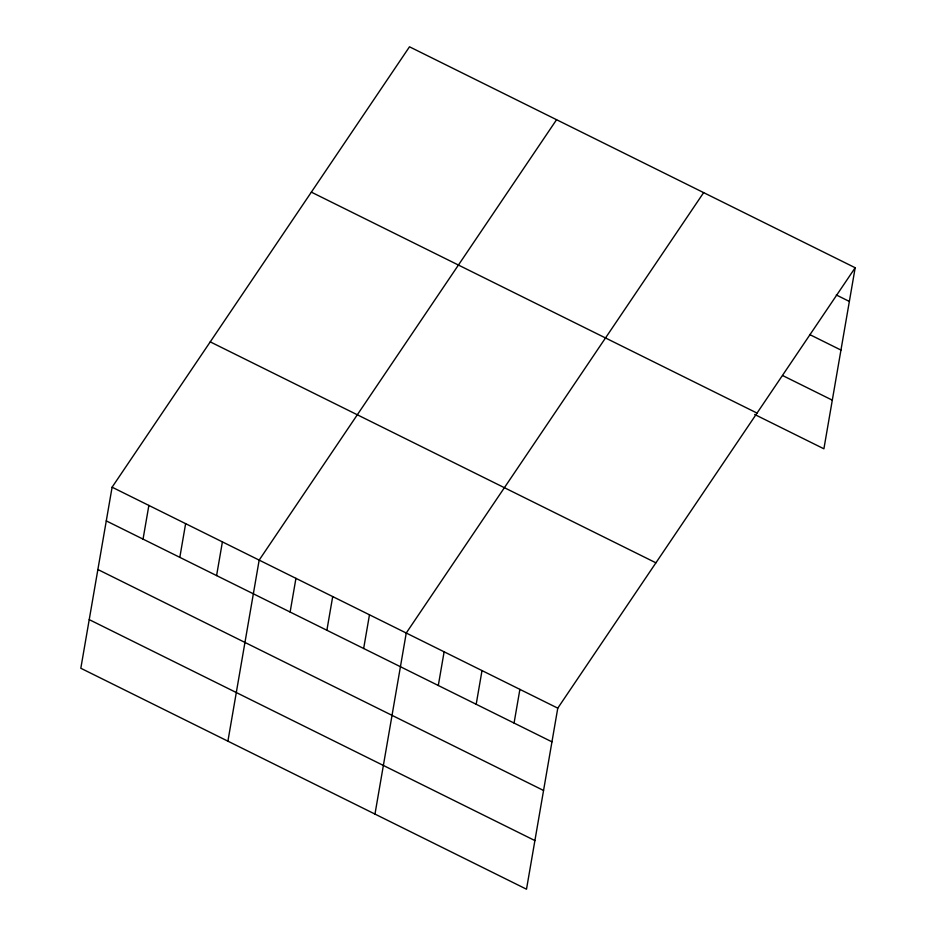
<?xml version="1.0" encoding="UTF-8"?>
<svg xmlns="http://www.w3.org/2000/svg" width="936" height="936" viewBox="0 0 936 936"><rect width="100%" height="100%" fill="white"/><g stroke="black" fill="none" stroke-linecap="round" stroke-linejoin="round"><path stroke-width="1.4" d="M112.098 487.2L80.824 668.257L526.5 889.2L557.774 708.154L855.176 267.743L409.5 46.8L112.098 487.2L557.774 708.154M143.044 539.124L148.871 505.428M179.817 557.353L185.632 523.657M216.59 575.582L222.405 541.885M227.904 741.172L259.167 560.114L556.569 119.714M290.125 612.039L295.94 578.343M326.886 630.267L332.701 596.571M363.659 648.484L369.474 614.8M374.973 814.074L406.247 633.028L703.65 192.629M438.305 685.503L444.12 651.807M476.19 704.282L482.005 670.585M514.063 723.06L519.889 689.376M855.176 267.743L823.902 448.8L754.662 414.472M836.293 294.957L849.35 301.439M809.605 334.515L840.949 350.064M782.66 375.558L832.303 400.163M311.36 192.137L757.025 413.08M210.249 341.874L655.914 562.817M106.283 520.896L551.947 741.838M97.882 569.521L543.547 790.464M89.224 619.62L534.901 840.575"/></g></svg>
